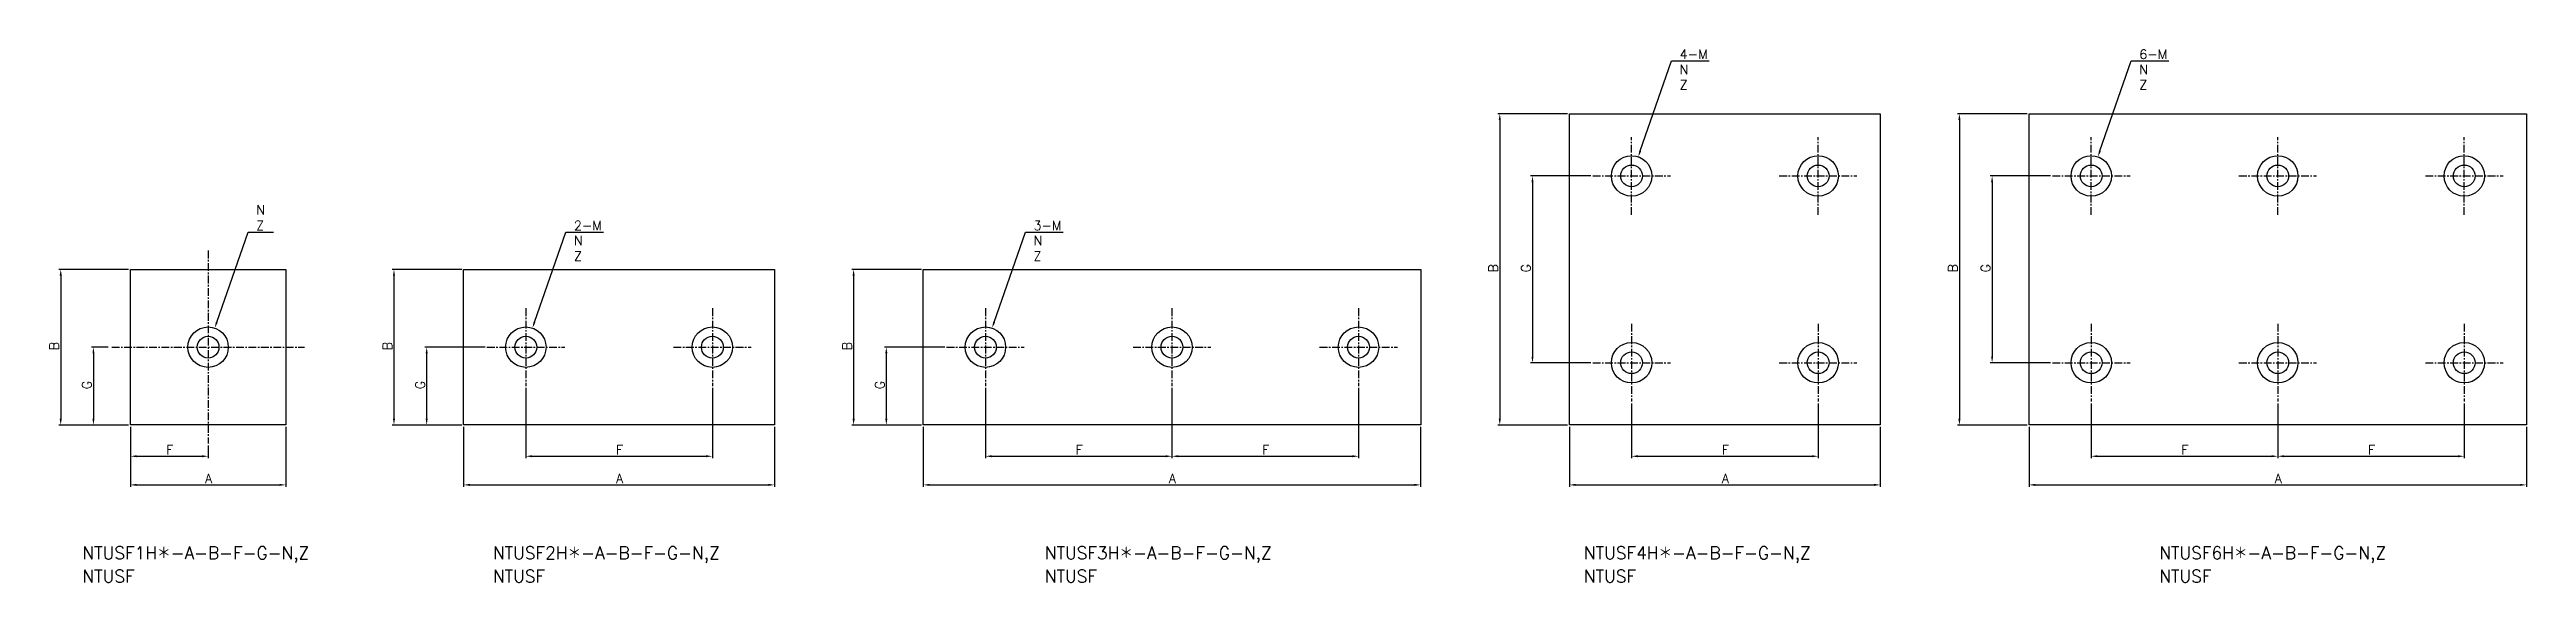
# Model space of a CAD drawing. Extents: x 691 to 1089, y 1443 to 1528.
import ezdxf

# ---------------------------------------------------------------- set-up
doc = ezdxf.new("R2010")
doc.units = 0
doc.header["$MEASUREMENT"] = 0
doc.linetypes.add('CENTER', pattern=[2, 1.25, -0.25, 0.25, -0.25])
doc.layers.get('0').update_dxf_attribs({"linetype": 'CONTINUOUS'})
doc.layers.get('DEFPOINTS').update_dxf_attribs({"linetype": 'CONTINUOUS'})
doc.layers.add('CENTER', color=1, linetype='CENTER')
doc.layers.add('DIM', color=4, linetype='CONTINUOUS')
doc.styles.get("Standard").update_dxf_attribs({"font": 'txt.shx', "bigfont": 'bigfont.shx'})
doc.dimstyles.new('MISUMI', dxfattribs={"dimtxt": 1.5, "dimasz": 1, "dimexe": 0.3, "dimexo": 0.3, "dimgap": 0.3, "dimtad": 1, "dimdec": 4, "dimdsep": 46, "dimtxsty": 'STANDARD', "dimcen": 0, "dimadec": 0, "dimazin": 0, "dimtfac": 0.6, "dimtdec": 4, "dimtix": 1, "dimtmove": 2, "dimatfit": 3, "dimfxl": 1, "dimtvp": 1, "dimtolj": 1, "dimarcsym": 0})

# ---------------------------------------------------------------- blocks, each defined once
blk = doc.blocks.new('*U11')
at = {"color": 0, "linetype": 'Continuous'}
blk.add_text('A', height=1.5, dxfattribs=at).set_placement((715.52, 1458.49))
blk = doc.blocks.new('*D10')
at = {"color": 0, "linetype": 'Continuous'}
for p, q in [((703.52, 1467.51), (703.52, 1457.89)), ((728.52, 1467.51), (728.52, 1457.89)), ((704.52, 1458.19), (727.52, 1458.19))]:
    blk.add_line(p, q, dxfattribs=at)
for points in [[(704.52, 1458.36), (704.52, 1458.03), (703.52, 1458.19)], [(727.52, 1458.36), (727.52, 1458.03), (728.52, 1458.19)]]:
    blk.add_solid(points, dxfattribs=at)
at = {"layer": 'DEFPOINTS', "color": 0, "linetype": 'Continuous'}
for p in [(703.52, 1467.81), (728.52, 1467.81), (728.52, 1458.19)]:
    blk.add_point(p, dxfattribs=at)
at = {"color": 7, "linetype": 'Continuous'}
blk.add_blockref('*U11', (0, 0), dxfattribs=at)
blk = doc.blocks.new('*U9')
at = {"color": 0, "linetype": 'Continuous'}
blk.add_text('B', height=1.5, rotation=90, dxfattribs=at).set_placement((692.01, 1479.81))
blk = doc.blocks.new('*D8')
at = {"color": 0, "linetype": 'Continuous'}
for p, q in [((703.22, 1492.81), (692.01, 1492.81)), ((692.31, 1491.81), (692.31, 1468.81)), ((703.22, 1467.81), (692.01, 1467.81))]:
    blk.add_line(p, q, dxfattribs=at)
for points in [[(692.15, 1491.81), (692.48, 1491.81), (692.31, 1492.81)], [(692.15, 1468.81), (692.48, 1468.81), (692.31, 1467.81)]]:
    blk.add_solid(points, dxfattribs=at)
at = {"layer": 'DEFPOINTS', "color": 0, "linetype": 'Continuous'}
for p in [(703.52, 1492.81), (692.31, 1467.81), (703.52, 1467.81)]:
    blk.add_point(p, dxfattribs=at)
at = {"color": 7, "linetype": 'Continuous'}
blk.add_blockref('*U9', (0, 0), dxfattribs=at)
blk = doc.blocks.new('*U13')
at = {"color": 0, "linetype": 'Continuous'}
blk.add_text('F', height=1.5, dxfattribs=at).set_placement((709.27, 1463.09))
blk = doc.blocks.new('*D12')
at = {"color": 0, "linetype": 'Continuous'}
for p, q in [((703.52, 1467.51), (703.52, 1462.49)), ((704.52, 1462.79), (715.02, 1462.79)), ((716.02, 1464.51), (716.02, 1462.49))]:
    blk.add_line(p, q, dxfattribs=at)
for points in [[(704.52, 1462.96), (704.52, 1462.63), (703.52, 1462.79)], [(715.02, 1462.96), (715.02, 1462.63), (716.02, 1462.79)]]:
    blk.add_solid(points, dxfattribs=at)
at = {"layer": 'DEFPOINTS', "color": 0, "linetype": 'Continuous'}
for p in [(703.52, 1467.81), (716.02, 1464.81), (716.02, 1462.79)]:
    blk.add_point(p, dxfattribs=at)
at = {"color": 7, "linetype": 'Continuous'}
blk.add_blockref('*U13', (0, 0), dxfattribs=at)
blk = doc.blocks.new('*U15')
at = {"color": 0, "linetype": 'Continuous'}
blk.add_text('G', height=1.5, rotation=90, dxfattribs=at).set_placement((697.27, 1473.56))
blk = doc.blocks.new('*D14')
at = {"color": 0, "linetype": 'Continuous'}
for p, q in [((699.95, 1480.31), (697.27, 1480.31)), ((697.57, 1479.31), (697.57, 1468.81)), ((703.22, 1467.81), (697.27, 1467.81))]:
    blk.add_line(p, q, dxfattribs=at)
for points in [[(697.41, 1479.31), (697.74, 1479.31), (697.57, 1480.31)], [(697.41, 1468.81), (697.74, 1468.81), (697.57, 1467.81)]]:
    blk.add_solid(points, dxfattribs=at)
at = {"layer": 'DEFPOINTS', "color": 0, "linetype": 'Continuous'}
for p in [(700.25, 1480.31), (697.57, 1467.81), (703.52, 1467.81)]:
    blk.add_point(p, dxfattribs=at)
at = {"color": 7, "linetype": 'Continuous'}
blk.add_blockref('*U15', (0, 0), dxfattribs=at)
blk = doc.blocks.new('*U21')
at = {"color": 0, "linetype": 'Continuous'}
blk.add_text('G', height=1.5, rotation=90, dxfattribs=at).set_placement((750.87, 1473.56))
blk = doc.blocks.new('*D20')
at = {"color": 0, "linetype": 'Continuous'}
for p, q in [((760.57, 1480.31), (750.87, 1480.31)), ((751.17, 1479.31), (751.17, 1468.81)), ((756.82, 1467.81), (750.87, 1467.81))]:
    blk.add_line(p, q, dxfattribs=at)
for points in [[(751.01, 1479.31), (751.34, 1479.31), (751.17, 1480.31)], [(751.01, 1468.81), (751.34, 1468.81), (751.17, 1467.81)]]:
    blk.add_solid(points, dxfattribs=at)
at = {"layer": 'DEFPOINTS', "color": 0, "linetype": 'Continuous'}
for p in [(760.87, 1480.31), (751.17, 1467.81), (757.12, 1467.81)]:
    blk.add_point(p, dxfattribs=at)
at = {"color": 7, "linetype": 'Continuous'}
blk.add_blockref('*U21', (0, 0), dxfattribs=at)
blk = doc.blocks.new('*U19')
at = {"color": 0, "linetype": 'Continuous'}
blk.add_text('B', height=1.5, rotation=90, dxfattribs=at).set_placement((745.61, 1479.81))
blk = doc.blocks.new('*D18')
at = {"color": 0, "linetype": 'Continuous'}
for p, q in [((756.82, 1492.81), (745.61, 1492.81)), ((745.91, 1491.81), (745.91, 1468.81)), ((756.82, 1467.81), (745.61, 1467.81))]:
    blk.add_line(p, q, dxfattribs=at)
for points in [[(745.75, 1491.81), (746.08, 1491.81), (745.91, 1492.81)], [(745.75, 1468.81), (746.08, 1468.81), (745.91, 1467.81)]]:
    blk.add_solid(points, dxfattribs=at)
at = {"layer": 'DEFPOINTS', "color": 0, "linetype": 'Continuous'}
for p in [(757.12, 1492.81), (745.91, 1467.81), (757.12, 1467.81)]:
    blk.add_point(p, dxfattribs=at)
at = {"color": 7, "linetype": 'Continuous'}
blk.add_blockref('*U19', (0, 0), dxfattribs=at)
blk = doc.blocks.new('*U17')
at = {"color": 0, "linetype": 'Continuous'}
blk.add_text('A', height=1.5, dxfattribs=at).set_placement((781.62, 1458.49))
blk = doc.blocks.new('*D16')
at = {"color": 0, "linetype": 'Continuous'}
for p, q in [((757.12, 1467.51), (757.12, 1457.89)), ((807.12, 1467.51), (807.12, 1457.89)), ((758.12, 1458.19), (806.12, 1458.19))]:
    blk.add_line(p, q, dxfattribs=at)
for points in [[(758.12, 1458.36), (758.12, 1458.03), (757.12, 1458.19)], [(806.12, 1458.36), (806.12, 1458.03), (807.12, 1458.19)]]:
    blk.add_solid(points, dxfattribs=at)
at = {"layer": 'DEFPOINTS', "color": 0, "linetype": 'Continuous'}
for p in [(757.12, 1467.81), (807.12, 1467.81), (807.12, 1458.19)]:
    blk.add_point(p, dxfattribs=at)
at = {"color": 7, "linetype": 'Continuous'}
blk.add_blockref('*U17', (0, 0), dxfattribs=at)
blk = doc.blocks.new('*U23')
at = {"color": 0, "linetype": 'Continuous'}
blk.add_text('F', height=1.5, dxfattribs=at).set_placement((781.62, 1463.09))
blk = doc.blocks.new('*D22')
at = {"color": 0, "linetype": 'Continuous'}
for p, q in [((767.12, 1473.76), (767.12, 1462.49)), ((797.12, 1473.76), (797.12, 1462.49)), ((768.12, 1462.79), (796.12, 1462.79))]:
    blk.add_line(p, q, dxfattribs=at)
for points in [[(768.12, 1462.96), (768.12, 1462.63), (767.12, 1462.79)], [(796.12, 1462.96), (796.12, 1462.63), (797.12, 1462.79)]]:
    blk.add_solid(points, dxfattribs=at)
at = {"layer": 'DEFPOINTS', "color": 0, "linetype": 'Continuous'}
for p in [(767.12, 1474.06), (797.12, 1474.06), (797.12, 1462.79)]:
    blk.add_point(p, dxfattribs=at)
at = {"color": 7, "linetype": 'Continuous'}
blk.add_blockref('*U23', (0, 0), dxfattribs=at)
blk = doc.blocks.new('*U25')
at = {"color": 0, "linetype": 'Continuous'}
blk.add_text('F', height=1.5, dxfattribs=at).set_placement((855.54, 1463.09))
blk = doc.blocks.new('*D24')
at = {"color": 0, "linetype": 'Continuous'}
for p, q in [((841.04, 1473.76), (841.04, 1462.49)), ((842.04, 1462.79), (870.04, 1462.79)), ((871.04, 1464.51), (871.04, 1462.49))]:
    blk.add_line(p, q, dxfattribs=at)
for points in [[(842.04, 1462.96), (842.04, 1462.63), (841.04, 1462.79)], [(870.04, 1462.96), (870.04, 1462.63), (871.04, 1462.79)]]:
    blk.add_solid(points, dxfattribs=at)
at = {"layer": 'DEFPOINTS', "color": 0, "linetype": 'Continuous'}
for p in [(841.04, 1474.06), (871.04, 1464.81), (871.04, 1462.79)]:
    blk.add_point(p, dxfattribs=at)
at = {"color": 7, "linetype": 'Continuous'}
blk.add_blockref('*U25', (0, 0), dxfattribs=at)
blk = doc.blocks.new('*U27')
at = {"color": 0, "linetype": 'Continuous'}
blk.add_text('A', height=1.5, dxfattribs=at).set_placement((870.54, 1458.49))
blk = doc.blocks.new('*D26')
at = {"color": 0, "linetype": 'Continuous'}
for p, q in [((831.04, 1467.51), (831.04, 1457.89)), ((911.04, 1467.51), (911.04, 1457.89)), ((832.04, 1458.19), (910.04, 1458.19))]:
    blk.add_line(p, q, dxfattribs=at)
for points in [[(832.04, 1458.36), (832.04, 1458.03), (831.04, 1458.19)], [(910.04, 1458.36), (910.04, 1458.03), (911.04, 1458.19)]]:
    blk.add_solid(points, dxfattribs=at)
at = {"layer": 'DEFPOINTS', "color": 0, "linetype": 'Continuous'}
for p in [(831.04, 1467.81), (911.04, 1467.81), (911.04, 1458.19)]:
    blk.add_point(p, dxfattribs=at)
at = {"color": 7, "linetype": 'Continuous'}
blk.add_blockref('*U27', (0, 0), dxfattribs=at)
blk = doc.blocks.new('*U29')
at = {"color": 0, "linetype": 'Continuous'}
blk.add_text('F', height=1.5, dxfattribs=at).set_placement((885.54, 1463.09))
blk = doc.blocks.new('*D28')
at = {"color": 0, "linetype": 'Continuous'}
for p, q in [((871.04, 1473.76), (871.04, 1462.49)), ((901.04, 1473.76), (901.04, 1462.49)), ((872.04, 1462.79), (900.04, 1462.79))]:
    blk.add_line(p, q, dxfattribs=at)
for points in [[(872.04, 1462.96), (872.04, 1462.63), (871.04, 1462.79)], [(900.04, 1462.96), (900.04, 1462.63), (901.04, 1462.79)]]:
    blk.add_solid(points, dxfattribs=at)
at = {"layer": 'DEFPOINTS', "color": 0, "linetype": 'Continuous'}
for p in [(871.04, 1474.06), (901.04, 1474.06), (901.04, 1462.79)]:
    blk.add_point(p, dxfattribs=at)
at = {"color": 7, "linetype": 'Continuous'}
blk.add_blockref('*U29', (0, 0), dxfattribs=at)
blk = doc.blocks.new('*U39')
at = {"color": 0, "linetype": 'Continuous'}
blk.add_text('F', height=1.5, dxfattribs=at).set_placement((1033.39, 1463.09))
blk = doc.blocks.new('*D38')
at = {"color": 0, "linetype": 'Continuous'}
for p, q in [((1018.89, 1471.26), (1018.89, 1462.49)), ((1019.89, 1462.79), (1047.89, 1462.79)), ((1048.89, 1464.51), (1048.89, 1462.49))]:
    blk.add_line(p, q, dxfattribs=at)
for points in [[(1019.89, 1462.96), (1019.89, 1462.63), (1018.89, 1462.79)], [(1047.89, 1462.96), (1047.89, 1462.63), (1048.89, 1462.79)]]:
    blk.add_solid(points, dxfattribs=at)
at = {"layer": 'DEFPOINTS', "color": 0, "linetype": 'Continuous'}
for p in [(1018.89, 1471.56), (1048.89, 1464.81), (1048.89, 1462.79)]:
    blk.add_point(p, dxfattribs=at)
at = {"color": 7, "linetype": 'Continuous'}
blk.add_blockref('*U39', (0, 0), dxfattribs=at)
blk = doc.blocks.new('*U37')
at = {"color": 0, "linetype": 'Continuous'}
blk.add_text('A', height=1.5, dxfattribs=at).set_placement((1048.39, 1458.49))
blk = doc.blocks.new('*D36')
at = {"color": 0, "linetype": 'Continuous'}
for p, q in [((1008.89, 1467.51), (1008.89, 1457.89)), ((1088.89, 1467.51), (1088.89, 1457.89)), ((1009.89, 1458.19), (1087.89, 1458.19))]:
    blk.add_line(p, q, dxfattribs=at)
for points in [[(1009.89, 1458.36), (1009.89, 1458.03), (1008.89, 1458.19)], [(1087.89, 1458.36), (1087.89, 1458.03), (1088.89, 1458.19)]]:
    blk.add_solid(points, dxfattribs=at)
at = {"layer": 'DEFPOINTS', "color": 0, "linetype": 'Continuous'}
for p in [(1008.89, 1467.81), (1088.89, 1467.81), (1088.89, 1458.19)]:
    blk.add_point(p, dxfattribs=at)
at = {"color": 7, "linetype": 'Continuous'}
blk.add_blockref('*U37', (0, 0), dxfattribs=at)
blk = doc.blocks.new('*U35')
at = {"color": 0, "linetype": 'Continuous'}
blk.add_text('B', height=1.5, rotation=90, dxfattribs=at).set_placement((997.39, 1492.31))
blk = doc.blocks.new('*D34')
at = {"color": 0, "linetype": 'Continuous'}
for p, q in [((1008.59, 1517.81), (997.39, 1517.81)), ((997.69, 1516.81), (997.69, 1468.81)), ((1008.59, 1467.81), (997.39, 1467.81))]:
    blk.add_line(p, q, dxfattribs=at)
for points in [[(997.52, 1516.81), (997.86, 1516.81), (997.69, 1517.81)], [(997.52, 1468.81), (997.86, 1468.81), (997.69, 1467.81)]]:
    blk.add_solid(points, dxfattribs=at)
at = {"layer": 'DEFPOINTS', "color": 0, "linetype": 'Continuous'}
for p in [(1008.89, 1517.81), (997.69, 1467.81), (1008.89, 1467.81)]:
    blk.add_point(p, dxfattribs=at)
at = {"color": 7, "linetype": 'Continuous'}
blk.add_blockref('*U35', (0, 0), dxfattribs=at)
blk = doc.blocks.new('*U33')
at = {"color": 0, "linetype": 'Continuous'}
blk.add_text('G', height=1.5, rotation=90, dxfattribs=at).set_placement((1002.65, 1492.31))
blk = doc.blocks.new('*D32')
at = {"color": 0, "linetype": 'Continuous'}
for p, q in [((1012.34, 1507.81), (1002.65, 1507.81)), ((1002.95, 1506.81), (1002.95, 1478.81)), ((1012.34, 1477.81), (1002.65, 1477.81))]:
    blk.add_line(p, q, dxfattribs=at)
for points in [[(1002.78, 1506.81), (1003.11, 1506.81), (1002.95, 1507.81)], [(1002.78, 1478.81), (1003.11, 1478.81), (1002.95, 1477.81)]]:
    blk.add_solid(points, dxfattribs=at)
at = {"layer": 'DEFPOINTS', "color": 0, "linetype": 'Continuous'}
for p in [(1012.64, 1507.81), (1002.95, 1477.81), (1012.64, 1477.81)]:
    blk.add_point(p, dxfattribs=at)
at = {"color": 7, "linetype": 'Continuous'}
blk.add_blockref('*U33', (0, 0), dxfattribs=at)
blk = doc.blocks.new('*U31')
at = {"color": 0, "linetype": 'Continuous'}
blk.add_text('F', height=1.5, dxfattribs=at).set_placement((1063.39, 1463.09))
blk = doc.blocks.new('*D30')
at = {"color": 0, "linetype": 'Continuous'}
for p, q in [((1048.89, 1471.26), (1048.89, 1462.49)), ((1078.89, 1471.26), (1078.89, 1462.49)), ((1049.89, 1462.79), (1077.89, 1462.79))]:
    blk.add_line(p, q, dxfattribs=at)
for points in [[(1049.89, 1462.96), (1049.89, 1462.63), (1048.89, 1462.79)], [(1077.89, 1462.96), (1077.89, 1462.63), (1078.89, 1462.79)]]:
    blk.add_solid(points, dxfattribs=at)
at = {"layer": 'DEFPOINTS', "color": 0, "linetype": 'Continuous'}
for p in [(1048.89, 1471.56), (1078.89, 1471.56), (1078.89, 1462.79)]:
    blk.add_point(p, dxfattribs=at)
at = {"color": 7, "linetype": 'Continuous'}
blk.add_blockref('*U31', (0, 0), dxfattribs=at)
blk = doc.blocks.new('*U47')
at = {"color": 0, "linetype": 'Continuous'}
blk.add_text('G', height=1.5, rotation=90, dxfattribs=at).set_placement((928.72, 1492.31))
blk = doc.blocks.new('*D46')
at = {"color": 0, "linetype": 'Continuous'}
for p, q in [((938.42, 1507.81), (928.72, 1507.81)), ((929.02, 1506.81), (929.02, 1478.81)), ((938.42, 1477.81), (928.72, 1477.81))]:
    blk.add_line(p, q, dxfattribs=at)
for points in [[(928.86, 1506.81), (929.19, 1506.81), (929.02, 1507.81)], [(928.86, 1478.81), (929.19, 1478.81), (929.02, 1477.81)]]:
    blk.add_solid(points, dxfattribs=at)
at = {"layer": 'DEFPOINTS', "color": 0, "linetype": 'Continuous'}
for p in [(938.72, 1507.81), (929.02, 1477.81), (938.72, 1477.81)]:
    blk.add_point(p, dxfattribs=at)
at = {"color": 7, "linetype": 'Continuous'}
blk.add_blockref('*U47', (0, 0), dxfattribs=at)
blk = doc.blocks.new('*U45')
at = {"color": 0, "linetype": 'Continuous'}
blk.add_text('B', height=1.5, rotation=90, dxfattribs=at).set_placement((923.46, 1492.31))
blk = doc.blocks.new('*D44')
at = {"color": 0, "linetype": 'Continuous'}
for p, q in [((934.67, 1517.81), (923.46, 1517.81)), ((923.76, 1516.81), (923.76, 1468.81)), ((934.67, 1467.81), (923.46, 1467.81))]:
    blk.add_line(p, q, dxfattribs=at)
for points in [[(923.6, 1516.81), (923.93, 1516.81), (923.76, 1517.81)], [(923.6, 1468.81), (923.93, 1468.81), (923.76, 1467.81)]]:
    blk.add_solid(points, dxfattribs=at)
at = {"layer": 'DEFPOINTS', "color": 0, "linetype": 'Continuous'}
for p in [(934.97, 1517.81), (923.76, 1467.81), (934.97, 1467.81)]:
    blk.add_point(p, dxfattribs=at)
at = {"color": 7, "linetype": 'Continuous'}
blk.add_blockref('*U45', (0, 0), dxfattribs=at)
blk = doc.blocks.new('*U43')
at = {"color": 0, "linetype": 'Continuous'}
blk.add_text('A', height=1.5, dxfattribs=at).set_placement((959.47, 1458.49))
blk = doc.blocks.new('*D42')
at = {"color": 0, "linetype": 'Continuous'}
for p, q in [((934.97, 1467.51), (934.97, 1457.89)), ((984.97, 1467.51), (984.97, 1457.89)), ((935.97, 1458.19), (983.97, 1458.19))]:
    blk.add_line(p, q, dxfattribs=at)
for points in [[(935.97, 1458.36), (935.97, 1458.03), (934.97, 1458.19)], [(983.97, 1458.36), (983.97, 1458.03), (984.97, 1458.19)]]:
    blk.add_solid(points, dxfattribs=at)
at = {"layer": 'DEFPOINTS', "color": 0, "linetype": 'Continuous'}
for p in [(934.97, 1467.81), (984.97, 1467.81), (984.97, 1458.19)]:
    blk.add_point(p, dxfattribs=at)
at = {"color": 7, "linetype": 'Continuous'}
blk.add_blockref('*U43', (0, 0), dxfattribs=at)
blk = doc.blocks.new('*U41')
at = {"color": 0, "linetype": 'Continuous'}
blk.add_text('F', height=1.5, dxfattribs=at).set_placement((959.47, 1463.09))
blk = doc.blocks.new('*D40')
at = {"color": 0, "linetype": 'Continuous'}
for p, q in [((944.97, 1471.26), (944.97, 1462.49)), ((974.97, 1471.26), (974.97, 1462.49)), ((945.97, 1462.79), (973.97, 1462.79))]:
    blk.add_line(p, q, dxfattribs=at)
for points in [[(945.97, 1462.96), (945.97, 1462.63), (944.97, 1462.79)], [(973.97, 1462.96), (973.97, 1462.63), (974.97, 1462.79)]]:
    blk.add_solid(points, dxfattribs=at)
at = {"layer": 'DEFPOINTS', "color": 0, "linetype": 'Continuous'}
for p in [(944.97, 1471.56), (974.97, 1471.56), (974.97, 1462.79)]:
    blk.add_point(p, dxfattribs=at)
at = {"color": 7, "linetype": 'Continuous'}
blk.add_blockref('*U41', (0, 0), dxfattribs=at)
blk = doc.blocks.new('*U52')
at = {"layer": 'DIM', "color": 4, "linetype": 'Continuous'}
for s, p in [('N', (723.75, 1501.61)), ('Z', (723.75, 1499.11))]:
    blk.add_text(s, height=1.5, dxfattribs=at).set_placement(p)
blk = doc.blocks.new('*U53')
at = {"color": 4, "linetype": 'Continuous'}
blk.add_text('2-M', height=1.5, dxfattribs=at).set_placement((774.85, 1499.11))
blk = doc.blocks.new('*U51')
at = {"color": 0, "linetype": 'Continuous'}
blk.add_text('B', height=1.5, rotation=90, dxfattribs=at).set_placement((819.54, 1479.81))
blk = doc.blocks.new('*D50')
at = {"color": 0, "linetype": 'Continuous'}
for p, q in [((830.74, 1492.81), (819.54, 1492.81)), ((819.84, 1491.81), (819.84, 1468.81)), ((830.74, 1467.81), (819.54, 1467.81))]:
    blk.add_line(p, q, dxfattribs=at)
for points in [[(819.67, 1491.81), (820.01, 1491.81), (819.84, 1492.81)], [(819.67, 1468.81), (820.01, 1468.81), (819.84, 1467.81)]]:
    blk.add_solid(points, dxfattribs=at)
at = {"layer": 'DEFPOINTS', "color": 0, "linetype": 'Continuous'}
for p in [(831.04, 1492.81), (819.84, 1467.81), (831.04, 1467.81)]:
    blk.add_point(p, dxfattribs=at)
at = {"color": 7, "linetype": 'Continuous'}
blk.add_blockref('*U51', (0, 0), dxfattribs=at)
blk = doc.blocks.new('*U49')
at = {"color": 0, "linetype": 'Continuous'}
blk.add_text('G', height=1.5, rotation=90, dxfattribs=at).set_placement((824.8, 1473.56))
blk = doc.blocks.new('*D48')
at = {"color": 0, "linetype": 'Continuous'}
for p, q in [((834.49, 1480.31), (824.8, 1480.31)), ((825.1, 1479.31), (825.1, 1468.81)), ((830.74, 1467.81), (824.8, 1467.81))]:
    blk.add_line(p, q, dxfattribs=at)
for points in [[(824.93, 1479.31), (825.27, 1479.31), (825.1, 1480.31)], [(824.93, 1468.81), (825.27, 1468.81), (825.1, 1467.81)]]:
    blk.add_solid(points, dxfattribs=at)
at = {"layer": 'DEFPOINTS', "color": 0, "linetype": 'Continuous'}
for p in [(834.79, 1480.31), (825.1, 1467.81), (831.04, 1467.81)]:
    blk.add_point(p, dxfattribs=at)
at = {"color": 7, "linetype": 'Continuous'}
blk.add_blockref('*U49', (0, 0), dxfattribs=at)
blk = doc.blocks.new('*U54')
at = {"color": 4, "linetype": 'Continuous'}
blk.add_text('3-M', height=1.5, dxfattribs=at).set_placement((848.77, 1499.11))
blk = doc.blocks.new('*U55')
at = {"color": 4, "linetype": 'Continuous'}
blk.add_text('4-M', height=1.5, dxfattribs=at).set_placement((952.7, 1526.61))
blk = doc.blocks.new('*U56')
at = {"color": 4, "linetype": 'Continuous'}
blk.add_text('6-M', height=1.5, dxfattribs=at).set_placement((1026.62, 1526.61))

msp = doc.modelspace()

# ---------------------------------------------------------------- linework, layer by layer
at = {"color": 7, "linetype": 'Continuous'}
for p, q in [((934.96651, 1467.81422), (934.96651, 1517.81422)), ((934.96651, 1517.81422), (984.96651, 1517.81422)), ((984.96651, 1517.81422), (984.96651, 1467.81422)), ((1008.89113, 1517.81422), (1088.89113, 1517.81422)), ((1008.89113, 1467.81422), (1008.89113, 1517.81422)), ((1088.89113, 1517.81422), (1088.89113, 1467.81422)), ((703.51753, 1492.81422), (728.51753, 1492.81422)), ((703.51753, 1467.81422), (703.51753, 1492.81422)), ((728.51753, 1492.81422), (728.51753, 1467.81422)), ((757.11727, 1467.81422), (757.11727, 1492.81422)), ((757.11727, 1492.81422), (807.11727, 1492.81422)), ((807.11727, 1492.81422), (807.11727, 1467.81422)), ((831.04189, 1492.81422), (911.04189, 1492.81422)), ((831.04189, 1467.81422), (831.04189, 1492.81422)), ((911.04189, 1492.81422), (911.04189, 1467.81422)), ((728.51753, 1467.81422), (703.51753, 1467.81422)), ((807.11727, 1467.81422), (757.11727, 1467.81422)), ((911.04189, 1467.81422), (831.04189, 1467.81422)), ((984.96651, 1467.81422), (934.96651, 1467.81422)), ((1088.89113, 1467.81422), (1008.89113, 1467.81422))]:
    msp.add_line(p, q, dxfattribs=at)
at = {"color": 4, "linetype": 'Continuous'}
for points in [[(946.36286, 1511.82828), (951.39957, 1526.30713), (957.45696, 1526.30713)], [(1020.28748, 1511.82828), (1025.32419, 1526.30713), (1031.38158, 1526.30713)], [(768.51362, 1484.32828), (773.55032, 1498.80713), (779.60772, 1498.80713)], [(842.43824, 1484.32828), (847.47495, 1498.80713), (853.53234, 1498.80713)]]:
    msp.add_lwpolyline(points, dxfattribs=at)
at = {"color": 7, "linetype": 'Continuous'}
for centre, radius in [((944.96651, 1507.81422), 3.25), ((974.96651, 1507.81422), 3.25), ((1018.89113, 1507.81422), 3.25), ((1048.89113, 1507.81422), 3.25), ((1078.89113, 1507.81422), 3.25), ((944.96651, 1507.81422), 1.75), ((974.96651, 1507.81422), 1.75), ((1018.89113, 1507.81422), 1.75), ((1048.89113, 1507.81422), 1.75), ((1078.89113, 1507.81422), 1.75), ((716.01753, 1480.31422), 3.25), ((716.01753, 1480.31422), 1.75), ((767.11727, 1480.31422), 3.25), ((767.11727, 1480.31422), 1.75), ((797.11727, 1480.31422), 3.25), ((797.11727, 1480.31422), 1.75), ((841.04189, 1480.31422), 3.25), ((841.04189, 1480.31422), 1.75), ((871.04189, 1480.31422), 3.25), ((871.04189, 1480.31422), 1.75), ((901.04189, 1480.31422), 3.25), ((901.04189, 1480.31422), 1.75), ((944.96651, 1477.81422), 3.25), ((944.96651, 1477.81422), 1.75), ((974.96651, 1477.81422), 3.25), ((974.96651, 1477.81422), 1.75), ((1018.89113, 1477.81422), 3.25), ((1018.89113, 1477.81422), 1.75), ((1048.89113, 1477.81422), 3.25), ((1048.89113, 1477.81422), 1.75), ((1078.89113, 1477.81422), 3.25), ((1078.89113, 1477.81422), 1.75)]:
    msp.add_circle(centre, radius, dxfattribs=at)
at = {"color": 4, "linetype": 'Continuous'}
for points in [[(946.52028, 1511.77353), (946.03431, 1510.8838), (946.20545, 1511.88304)], [(1020.4449, 1511.77353), (1019.95893, 1510.8838), (1020.13007, 1511.88304)], [(768.67104, 1484.27353), (768.18507, 1483.3838), (768.35621, 1484.38304)], [(842.59566, 1484.27353), (842.10969, 1483.3838), (842.28083, 1484.38304)]]:
    msp.add_solid(points, dxfattribs=at)
at = {"layer": 'CENTER', "color": 1, "linetype": 'CENTER'}
for p, q in [((944.96651, 1501.56422), (944.96651, 1514.06422)), ((974.96651, 1501.56422), (974.96651, 1514.06422)), ((1018.89113, 1501.56422), (1018.89113, 1514.06422)), ((1048.89113, 1501.56422), (1048.89113, 1514.06422)), ((1078.89113, 1501.56422), (1078.89113, 1514.06422)), ((938.71651, 1507.81422), (951.21651, 1507.81422)), ((968.71651, 1507.81422), (981.21651, 1507.81422)), ((1012.64113, 1507.81422), (1025.14113, 1507.81422)), ((1042.64113, 1507.81422), (1055.14113, 1507.81422)), ((1072.64113, 1507.81422), (1085.14113, 1507.81422)), ((716.01753, 1495.81422), (716.01753, 1464.81422)), ((767.11727, 1486.56422), (767.11727, 1474.06422)), ((797.11727, 1486.56422), (797.11727, 1474.06422)), ((841.04189, 1486.56422), (841.04189, 1474.06422)), ((871.04189, 1486.56422), (871.04189, 1474.06422)), ((901.04189, 1486.56422), (901.04189, 1474.06422)), ((944.96651, 1484.06422), (944.96651, 1471.56422)), ((974.96651, 1484.06422), (974.96651, 1471.56422)), ((1018.89113, 1484.06422), (1018.89113, 1471.56422)), ((1048.89113, 1484.06422), (1048.89113, 1471.56422)), ((1078.89113, 1484.06422), (1078.89113, 1471.56422)), ((700.51753, 1480.31422), (731.51753, 1480.31422)), ((760.86727, 1480.31422), (773.36727, 1480.31422)), ((790.86727, 1480.31422), (803.36727, 1480.31422)), ((834.79189, 1480.31422), (847.29189, 1480.31422)), ((864.79189, 1480.31422), (877.29189, 1480.31422)), ((894.79189, 1480.31422), (907.29189, 1480.31422)), ((938.71651, 1477.81422), (951.21651, 1477.81422)), ((968.71651, 1477.81422), (981.21651, 1477.81422)), ((1012.64113, 1477.81422), (1025.14113, 1477.81422)), ((1042.64113, 1477.81422), (1055.14113, 1477.81422)), ((1072.64113, 1477.81422), (1085.14113, 1477.81422))]:
    msp.add_line(p, q, dxfattribs=at)
at = {"layer": 'DIM', "color": 4, "linetype": 'Continuous'}
msp.add_lwpolyline([(717.41388, 1484.32828), (722.45059, 1498.80713), (726.54371, 1498.80713)], dxfattribs=at)
msp.add_solid([(717.5713, 1484.27353), (717.08533, 1483.3838), (717.25647, 1484.38304)], dxfattribs=at)

# ---------------------------------------------------------------- block references
at = {"color": 7, "linetype": 'Continuous'}
for name in ['*U55', '*U56', '*U52', '*U53', '*U54']:
    msp.add_blockref(name, (0, 0), dxfattribs=at)

# ---------------------------------------------------------------- texts
at = {"color": 4, "linetype": 'Continuous'}
for s, p in [('Z', (952.69957, 1521.67536)), ('N', (952.69957, 1524.17536)), ('Z', (1026.62419, 1521.67536)), ('N', (1026.62419, 1524.17536)), ('N', (774.85032, 1496.67536)), ('N', (848.77495, 1496.67536)), ('Z', (774.85032, 1494.17536)), ('Z', (848.77495, 1494.17536))]:
    msp.add_text(s, height=1.5, dxfattribs=at).set_placement(p)
for s, p in [('NTUSF1H＊-A-B-F-G-N,Z', (695.79954, 1446.2707)), ('NTUSF2H＊-A-B-F-G-N,Z', (761.82305, 1446.2707)), ('NTUSF3H＊-A-B-F-G-N,Z', (850.58112, 1446.2707)), ('NTUSF4H＊-A-B-F-G-N,Z', (937.28657, 1446.2707)), ('NTUSF6H＊-A-B-F-G-N,Z', (1029.82993, 1446.2707)), ('NTUSF', (695.79954, 1442.53185)), ('NTUSF', (761.82305, 1442.53185)), ('NTUSF', (850.58112, 1442.53185)), ('NTUSF', (937.28657, 1442.53185)), ('NTUSF', (1029.82993, 1442.53185))]:
    msp.add_text(s, height=2).set_placement(p)

# ---------------------------------------------------------------- dimensions: what is measured, and where the dimension line sits
for base, p1, p2, text, picture, middle in [((923.76393, 1467.81422), (934.96651, 1517.81422), (934.96651, 1467.81422), 'B', '*D44', (922.71393, 1492.81422)), ((997.68855, 1467.81422), (1008.89113, 1517.81422), (1008.89113, 1467.81422), 'B', '*D34', (996.63855, 1492.81422)), ((929.02357, 1477.81422), (938.71651, 1507.81422), (938.71651, 1477.81422), 'G', '*D46', (927.97357, 1492.81422)), ((1002.94819, 1477.81422), (1012.64113, 1507.81422), (1012.64113, 1477.81422), 'G', '*D32', (1001.89819, 1492.81422)), ((692.31495, 1467.81422), (703.51753, 1492.81422), (703.51753, 1467.81422), 'B', '*D8', (691.26495, 1480.31422)), ((745.91469, 1467.81422), (757.11727, 1492.81422), (757.11727, 1467.81422), 'B', '*D18', (744.86469, 1480.31422)), ((819.83931, 1467.81422), (831.04189, 1492.81422), (831.04189, 1467.81422), 'B', '*D50', (818.78931, 1480.31422)), ((697.57459, 1467.81422), (700.24606, 1480.31422), (703.51753, 1467.81422), 'G', '*D14', (696.52459, 1474.06422)), ((751.17433, 1467.81422), (760.86727, 1480.31422), (757.11727, 1467.81422), 'G', '*D20', (750.12433, 1474.06422)), ((825.09895, 1467.81422), (834.79189, 1480.31422), (831.04189, 1467.81422), 'G', '*D48', (824.04895, 1474.06422))]:
    dim = msp.add_linear_dim(base=base, p1=p1, p2=p2, angle=90, text=text, dimstyle='MISUMI', dxfattribs=at)
    dim.commit()
    dim.dimension.update_dxf_attribs({"geometry": picture, "text_midpoint": middle})
for base, p1, p2, text, picture, middle in [((797.11727, 1462.79235), (767.11727, 1474.06422), (797.11727, 1474.06422), 'F', '*D22', (782.11727, 1463.84235)), ((871.04189, 1462.79235), (841.04189, 1474.06422), (871.04189, 1464.81422), 'F', '*D24', (856.04189, 1463.84235)), ((901.04189, 1462.79235), (871.04189, 1474.06422), (901.04189, 1474.06422), 'F', '*D28', (886.04189, 1463.84235)), ((974.96651, 1462.79235), (944.96651, 1471.56422), (974.96651, 1471.56422), 'F', '*D40', (959.96651, 1463.84235)), ((1048.89113, 1462.79235), (1018.89113, 1471.56422), (1048.89113, 1464.81422), 'F', '*D38', (1033.89113, 1463.84235)), ((1078.89113, 1462.79235), (1048.89113, 1471.56422), (1078.89113, 1471.56422), 'F', '*D30', (1063.89113, 1463.84235)), ((728.51753, 1458.19318), (703.51753, 1467.81422), (728.51753, 1467.81422), 'A', '*D10', (716.01753, 1459.24318)), ((716.01753, 1462.79235), (703.51753, 1467.81422), (716.01753, 1464.81422), 'F', '*D12', (709.76753, 1463.84235)), ((807.11727, 1458.19318), (757.11727, 1467.81422), (807.11727, 1467.81422), 'A', '*D16', (782.11727, 1459.24318)), ((911.04189, 1458.19318), (831.04189, 1467.81422), (911.04189, 1467.81422), 'A', '*D26', (871.04189, 1459.24318)), ((984.96651, 1458.19318), (934.96651, 1467.81422), (984.96651, 1467.81422), 'A', '*D42', (959.96651, 1459.24318)), ((1088.89113, 1458.19318), (1008.89113, 1467.81422), (1088.89113, 1467.81422), 'A', '*D36', (1048.89113, 1459.24318))]:
    dim = msp.add_linear_dim(base=base, p1=p1, p2=p2, text=text, dimstyle='MISUMI', dxfattribs=at)
    dim.commit()
    dim.dimension.update_dxf_attribs({"geometry": picture, "text_midpoint": middle})

doc.saveas('drawing.dxf')
